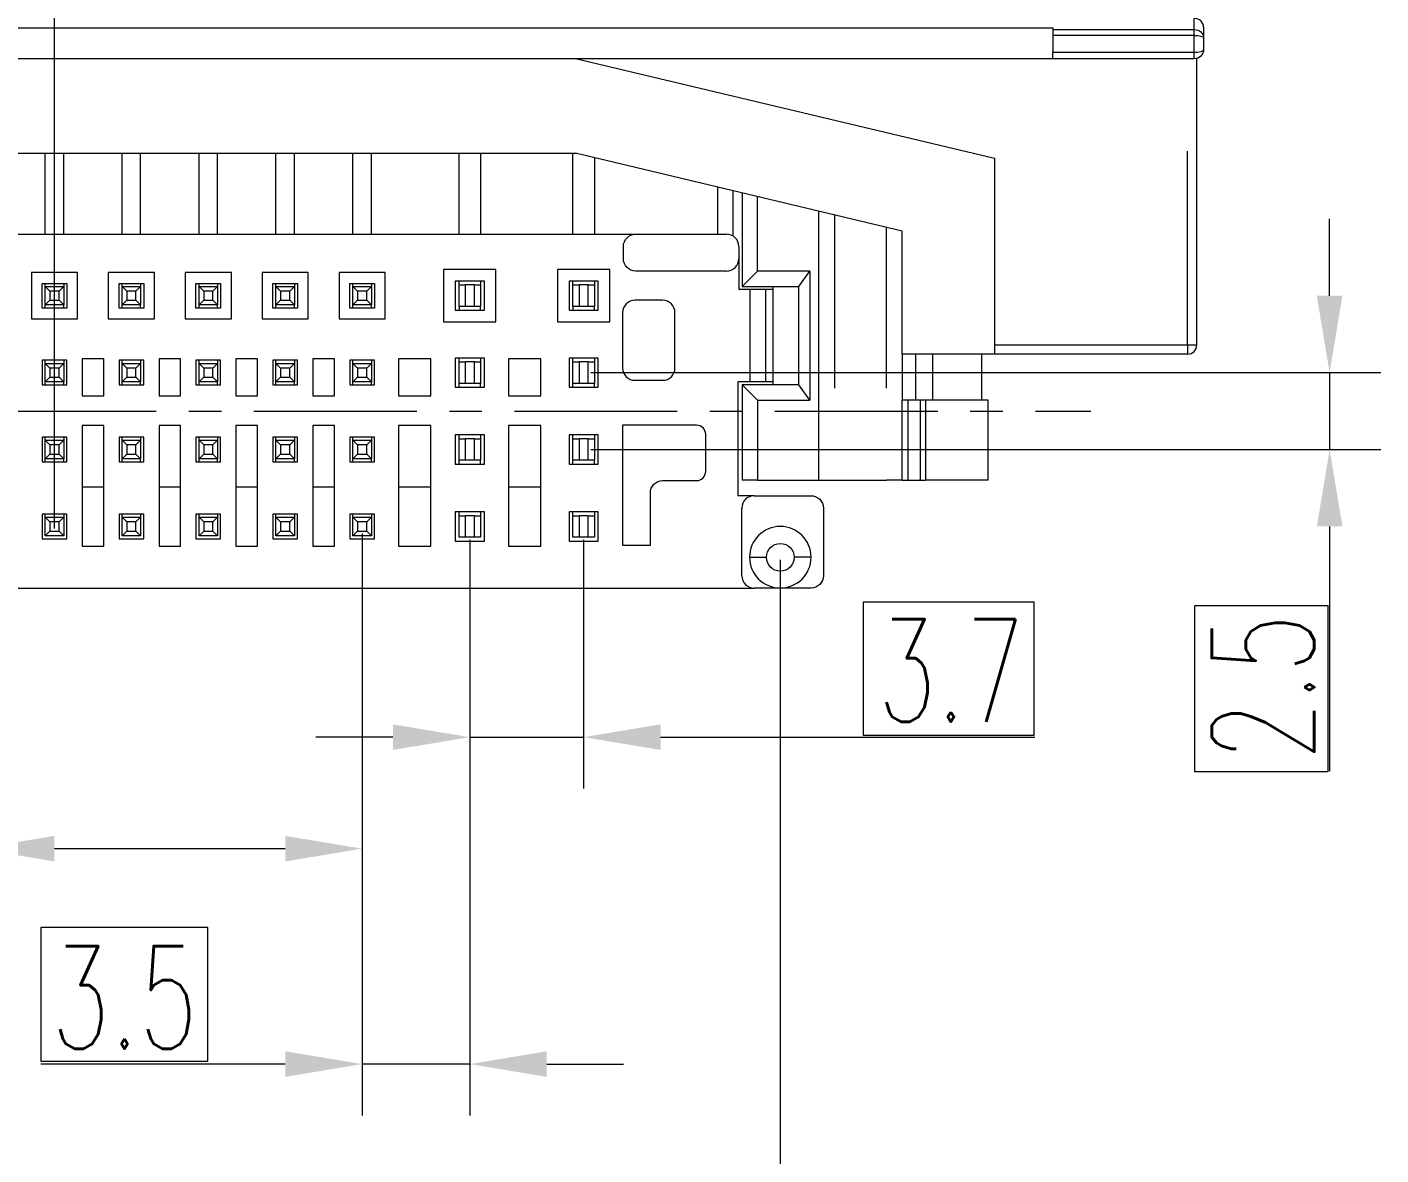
# Model space of a CAD drawing. Header units: millimetres. Extents: x 973 to 1237, y 285 to 472.
# Drawn here: x 1055.86 to 1082.26, y 313.16 to 335.15 of the extents above; entities that cross this region are included whole.
import ezdxf

# ---------------------------------------------------------------- set-up
doc = ezdxf.new("R2010")
doc.units = ezdxf.units.MM
doc.linetypes.add('CENTER', pattern=[50.8, 31.75, -6.35, 6.35, -6.35])
for name, color, linetype, true_color in [('3', 7, 'Continuous', 0xffffff), ('6', 7, 'Continuous', 0xffffff), ('7', 7, 'Continuous', 0xffffff)]:
    doc.layers.add(name, color=color, linetype=linetype, true_color=true_color)
doc.layers.add('尺寸线层', color=3, linetype='Continuous')
doc.styles.get("Standard").update_dxf_attribs({"font": 'txt', "bigfont": 'gbcbig.shx'})
doc.styles.add('标准', font='txt.shx', dxfattribs={"width": 0.667})
doc.dimstyles.new('小粟', dxfattribs={"dimtxt": 2, "dimasz": 1.5, "dimexe": 1, "dimexo": 0.05, "dimgap": 0.3, "dimtad": 1, "dimdsep": 46, "dimtxsty": 'Standard', "dimcen": 2.5, "dimadec": 0, "dimazin": 0, "dimtfac": 1, "dimtmove": 0, "dimatfit": 3, "dimfxl": 1, "dimlwd": 13, "dimlwe": 13, "dimarcsym": 0})

# ---------------------------------------------------------------- blocks, each defined once
blk = doc.blocks.new('*D562')
at = {"layer": 'DEFPOINTS', "color": 0}
for p in [(1056.391, 341.025), (1054.891, 325.324), (1056.391, 325.324)]:
    blk.add_point(p, dxfattribs=at)
at = {"layer": '尺寸线层', "color": 0, "lineweight": 13}
for p, q in [((1054.891, 325.374), (1054.891, 342.025)), ((1056.391, 325.374), (1056.391, 342.025)), ((1053.391, 341.025), (1051.891, 341.025)), ((1054.891, 341.025), (1056.391, 341.025)), ((1057.891, 341.025), (1062.659, 341.025))]:
    blk.add_line(p, q, dxfattribs=at)
at = {"layer": '尺寸线层', "color": 0}
for points in [[(1053.391, 341.275), (1053.391, 340.775), (1054.891, 341.025)], [(1057.891, 341.275), (1057.891, 340.775), (1056.391, 341.025)]]:
    blk.add_solid(points, dxfattribs=at)
at = {"layer": '尺寸线层', "color": 0, "insert": (1061.025, 342.325), "char_height": 2, "attachment_point": 5, "style": '标准'}
blk.add_mtext('2.5', dxfattribs=at)
blk = doc.blocks.new('*D563')
at = {"layer": 'DEFPOINTS', "color": 0}
for p in [(1054.891, 325.324), (1062.391, 325.324), (1062.391, 319.132)]:
    blk.add_point(p, dxfattribs=at)
at = {"layer": '尺寸线层', "color": 0, "lineweight": 13}
for p, q in [((1054.891, 325.274), (1054.891, 318.132)), ((1062.391, 325.274), (1062.391, 318.132)), ((1054.891, 319.132), (1039.245, 319.132)), ((1060.891, 319.132), (1056.391, 319.132))]:
    blk.add_line(p, q, dxfattribs=at)
at = {"layer": '尺寸线层', "color": 0}
for points in [[(1056.391, 319.382), (1056.391, 318.882), (1054.891, 319.132)], [(1060.891, 319.382), (1060.891, 318.882), (1062.391, 319.132)]]:
    blk.add_solid(points, dxfattribs=at)
at = {"layer": '尺寸线层', "color": 0, "insert": (1044.881, 320.432), "char_height": 2, "attachment_point": 5, "style": '标准'}
blk.add_mtext('2.5x5=12.5', dxfattribs=at)
blk = doc.blocks.new('*D564')
at = {"layer": 'DEFPOINTS', "color": 0}
for p in [(1064.491, 325.204), (1066.711, 325.204), (1066.711, 321.306)]:
    blk.add_point(p, dxfattribs=at)
at = {"layer": '尺寸线层', "color": 0, "lineweight": 13}
for p, q in [((1064.491, 325.154), (1064.491, 320.306)), ((1066.711, 325.154), (1066.711, 320.306)), ((1062.991, 321.306), (1061.491, 321.306)), ((1064.491, 321.306), (1066.711, 321.306)), ((1068.211, 321.306), (1075.508, 321.306))]:
    blk.add_line(p, q, dxfattribs=at)
at = {"layer": '尺寸线层', "color": 0}
for points in [[(1062.991, 321.556), (1062.991, 321.056), (1064.491, 321.306)], [(1068.211, 321.556), (1068.211, 321.056), (1066.711, 321.306)]]:
    blk.add_solid(points, dxfattribs=at)
at = {"layer": '尺寸线层', "color": 0, "insert": (1073.874, 322.606), "char_height": 2, "attachment_point": 5, "style": '标准'}
blk.add_mtext('3.7', dxfattribs=at)
blk = doc.blocks.new('*D565')
at = {"layer": 'DEFPOINTS', "color": 0}
for p in [(1062.391, 325.324), (1064.491, 325.204), (1064.491, 314.932)]:
    blk.add_point(p, dxfattribs=at)
at = {"layer": '尺寸线层', "color": 0, "lineweight": 13}
for p, q in [((1062.391, 325.274), (1062.391, 313.932)), ((1064.491, 325.154), (1064.491, 313.932)), ((1060.891, 314.932), (1056.123, 314.932)), ((1064.491, 314.932), (1062.391, 314.932)), ((1065.991, 314.932), (1067.491, 314.932))]:
    blk.add_line(p, q, dxfattribs=at)
at = {"layer": '尺寸线层', "color": 0}
for points in [[(1060.891, 315.182), (1060.891, 314.682), (1062.391, 314.932)], [(1065.991, 315.182), (1065.991, 314.682), (1064.491, 314.932)]]:
    blk.add_solid(points, dxfattribs=at)
at = {"layer": '尺寸线层', "color": 0, "insert": (1057.757, 316.232), "char_height": 2, "attachment_point": 5, "style": '标准'}
blk.add_mtext('3.5', dxfattribs=at)
blk = doc.blocks.new('*D566')
at = {"layer": 'DEFPOINTS', "color": 0}
for p in [(1066.801, 328.414), (1066.801, 326.914), (1081.26, 326.914)]:
    blk.add_point(p, dxfattribs=at)
at = {"layer": '尺寸线层', "color": 0, "lineweight": 13}
for p, q in [((1081.26, 329.914), (1081.26, 331.414)), ((1066.851, 328.414), (1082.26, 328.414)), ((1081.26, 328.414), (1081.26, 326.914)), ((1066.851, 326.914), (1082.26, 326.914)), ((1081.26, 325.414), (1081.26, 320.646))]:
    blk.add_line(p, q, dxfattribs=at)
at = {"layer": '尺寸线层', "color": 0}
for points in [[(1081.01, 329.914), (1081.51, 329.914), (1081.26, 328.414)], [(1081.01, 325.414), (1081.51, 325.414), (1081.26, 326.914)]]:
    blk.add_solid(points, dxfattribs=at)
at = {"layer": '尺寸线层', "color": 0, "insert": (1079.96, 322.28), "char_height": 2, "attachment_point": 5, "rotation": 90, "style": '标准'}
blk.add_mtext('2.5', dxfattribs=at)
blk = doc.blocks.new('*D567')
at = {"layer": 'DEFPOINTS', "color": 0}
for p in [(1051.047, 324.814), (1070.547, 324.814), (1070.547, 310.482)]:
    blk.add_point(p, dxfattribs=at)
at = {"layer": '尺寸线层', "color": 0, "lineweight": 13}
for p, q in [((1051.047, 324.764), (1051.047, 309.482)), ((1070.547, 324.764), (1070.547, 309.482)), ((1052.547, 310.482), (1069.047, 310.482))]:
    blk.add_line(p, q, dxfattribs=at)
at = {"layer": '尺寸线层', "color": 0}
for points in [[(1052.547, 310.732), (1052.547, 310.232), (1051.047, 310.482)], [(1069.047, 310.732), (1069.047, 310.232), (1070.547, 310.482)]]:
    blk.add_solid(points, dxfattribs=at)
at = {"layer": '尺寸线层', "color": 0, "insert": (1060.797, 311.782), "char_height": 2, "attachment_point": 5, "style": '标准'}
blk.add_mtext('32.5', dxfattribs=at)

msp = doc.modelspace()

# ---------------------------------------------------------------- linework, layer by layer
at = {"color": 2, "lineweight": 13}
for points in [[(1072.165, 321.345), (1075.495, 321.345), (1075.495, 323.938), (1072.165, 323.938)], [(1081.226, 320.631), (1078.631, 320.631), (1078.631, 323.873), (1081.226, 323.873)], [(1056.123, 314.987), (1059.382, 314.987), (1059.382, 317.592), (1056.123, 317.592)]]:
    msp.add_lwpolyline(points, close=True, dxfattribs=at)
at = {"layer": '3', "color": 7, "linetype": 'Continuous', "lineweight": 18}
for p, q in [((1045.741, 335.138), (1075.861, 335.138)), ((1075.861, 335.138), (1075.861, 335.103)), ((1075.861, 335.103), (1075.861, 334.989)), ((1078.801, 335.151), (1078.801, 334.947)), ((1075.861, 334.989), (1075.861, 334.654)), ((1078.801, 334.947), (1078.801, 334.714)), ((1075.861, 334.534), (1045.741, 334.534)), ((1066.58, 334.534), (1074.721, 332.596)), ((1075.861, 334.534), (1075.861, 334.654)), ((1078.621, 334.534), (1075.861, 334.534)), ((1078.669, 328.954), (1078.669, 334.541)), ((1066.58, 332.684), (1055.021, 332.684)), ((1072.921, 331.174), (1066.58, 332.684)), ((1074.721, 332.596), (1074.721, 328.774)), ((1069.621, 331.96), (1069.621, 331.08)), ((1069.801, 331.917), (1069.801, 330.094)), ((1070.101, 330.394), (1070.101, 331.846)), ((1071.301, 326.314), (1071.301, 331.56)), ((1072.921, 328.774), (1072.921, 331.174)), ((1069.801, 330.094), (1070.101, 330.394)), ((1071.121, 330.394), (1070.101, 330.394)), ((1070.911, 330.094), (1071.121, 330.394)), ((1071.121, 330.394), (1071.121, 327.874)), ((1069.801, 330.094), (1070.911, 330.094)), ((1070.401, 330.094), (1070.401, 328.174)), ((1070.911, 328.174), (1070.911, 330.094)), ((1072.921, 328.774), (1072.921, 327.874)), ((1074.721, 328.774), (1072.921, 328.774)), ((1073.191, 327.874), (1073.191, 328.774)), ((1073.521, 327.874), (1073.521, 328.774)), ((1074.468, 328.774), (1074.468, 327.874)), ((1078.489, 328.774), (1074.721, 328.774)), ((1069.801, 328.174), (1069.801, 326.314)), ((1070.101, 327.874), (1069.801, 328.174)), ((1070.911, 328.174), (1069.801, 328.174)), ((1071.121, 327.874), (1070.911, 328.174)), ((1070.101, 327.874), (1070.101, 326.314)), ((1070.101, 327.874), (1071.121, 327.874)), ((1073.041, 327.874), (1072.921, 327.874)), ((1072.921, 326.314), (1072.921, 327.874)), ((1073.277, 327.874), (1073.041, 327.874)), ((1073.376, 327.874), (1073.277, 327.874)), ((1074.601, 327.874), (1073.376, 327.874)), ((1074.601, 326.314), (1074.601, 327.874)), ((1070.101, 326.314), (1069.801, 326.314)), ((1070.101, 326.314), (1071.301, 326.314)), ((1071.301, 326.314), (1071.601, 326.314)), ((1071.601, 326.314), (1072.621, 326.314)), ((1072.921, 326.314), (1072.621, 326.314)), ((1072.921, 326.314), (1073.041, 326.314)), ((1073.041, 326.314), (1073.277, 326.314)), ((1073.277, 326.314), (1073.376, 326.314)), ((1074.601, 326.314), (1073.376, 326.314))]:
    msp.add_line(p, q, dxfattribs=at)
at = {"layer": '3', "color": 155, "linetype": 'Continuous', "lineweight": 13}
for p, q in [((1075.861, 335.103), (1078.621, 335.103)), ((1078.621, 335.103), (1078.621, 335.321)), ((1078.621, 334.989), (1078.621, 335.103)), ((1078.621, 334.989), (1075.861, 334.989)), ((1078.621, 334.654), (1078.621, 334.989)), ((1078.621, 334.654), (1075.861, 334.654)), ((1078.621, 334.534), (1078.621, 334.654)), ((1078.489, 328.954), (1078.489, 332.734)), ((1069.321, 332.032), (1069.321, 331.114)), ((1071.601, 331.489), (1071.601, 328.114)), ((1072.621, 328.114), (1072.621, 331.246)), ((1074.721, 328.954), (1078.489, 328.954)), ((1078.489, 328.954), (1078.669, 328.954)), ((1078.489, 328.954), (1078.489, 328.774)), ((1073.041, 326.314), (1073.041, 327.874)), ((1073.277, 327.874), (1073.277, 326.314)), ((1073.376, 327.874), (1073.376, 326.314))]:
    msp.add_line(p, q, dxfattribs=at)
at = {"layer": '3', "color": 7, "linetype": 'Continuous', "lineweight": 18, "extrusion": (0, 0, -1)}
msp.add_arc((-1078.621, 334.714), 0.18, 180, 270, dxfattribs=at)
at = {"layer": '3', "color": 7, "linetype": 'Continuous', "lineweight": 18}
msp.add_arc((1078.489, 328.954), 0.18, 270, 0, dxfattribs=at)
at = {"layer": '3', "color": 155, "linetype": 'Continuous', "lineweight": 13}
msp.add_ellipse((1078.621, 335.151), major_axis=(-0.18, 0), ratio=0.94299, start_param=3.141593, end_param=4.712389, dxfattribs=at)
at = {"layer": '3', "color": 7, "linetype": 'Continuous', "lineweight": 18, "extrusion": (0, 0, -1)}
msp.add_ellipse((1078.621, 334.947), major_axis=(0.18, 0), ratio=0.864499, start_param=4.712389, end_param=6.283185, dxfattribs=at)
at = {"layer": '3', "color": 155, "linetype": 'Continuous', "lineweight": 13, "extrusion": (0, 0, -1)}
for centre, ratio, start_param, end_param in [((1078.621, 334.947), 0.235838, 4.712389, 6.283185), ((1078.621, 334.714), 0.333333, 0, 1.570796)]:
    msp.add_ellipse(centre, major_axis=(0.18, 0), ratio=ratio, start_param=start_param, end_param=end_param, dxfattribs=at)
at = {"layer": '6', "color": 7, "linetype": 'Continuous', "lineweight": 18}
for p, q in [((1053.867, 331.114), (1067.727, 331.114)), ((1067.727, 331.114), (1069.497, 331.114)), ((1067.487, 330.634), (1067.487, 330.874)), ((1069.737, 330.874), (1069.737, 330.634)), ((1069.737, 330.634), (1069.737, 330.034)), ((1056.841, 330.364), (1055.941, 330.364)), ((1055.941, 330.364), (1055.941, 329.464)), ((1056.841, 329.464), (1056.841, 330.364)), ((1057.441, 330.364), (1057.441, 329.464)), ((1058.341, 330.364), (1057.441, 330.364)), ((1058.341, 329.464), (1058.341, 330.364)), ((1058.941, 330.364), (1058.941, 329.464)), ((1059.841, 330.364), (1058.941, 330.364)), ((1059.841, 329.464), (1059.841, 330.364)), ((1060.441, 330.364), (1060.441, 329.464)), ((1061.341, 330.364), (1060.441, 330.364)), ((1061.341, 329.464), (1061.341, 330.364)), ((1062.841, 330.364), (1061.941, 330.364)), ((1061.941, 330.364), (1061.941, 329.464)), ((1062.841, 329.464), (1062.841, 330.364)), ((1063.981, 330.424), (1063.981, 329.404)), ((1065.001, 330.424), (1063.981, 330.424)), ((1065.001, 329.404), (1065.001, 330.424)), ((1066.201, 330.424), (1066.201, 329.404)), ((1067.221, 330.424), (1066.201, 330.424)), ((1067.221, 329.404), (1067.221, 330.424)), ((1069.497, 330.394), (1067.727, 330.394)), ((1056.151, 330.154), (1056.631, 330.154)), ((1056.151, 329.674), (1056.151, 330.154)), ((1056.631, 330.154), (1056.631, 329.674)), ((1057.651, 330.154), (1058.131, 330.154)), ((1057.651, 329.674), (1057.651, 330.154)), ((1058.131, 330.154), (1058.131, 329.674)), ((1059.151, 329.674), (1059.151, 330.154)), ((1059.151, 330.154), (1059.631, 330.154)), ((1059.631, 330.154), (1059.631, 329.674)), ((1060.651, 329.674), (1060.651, 330.154)), ((1060.651, 330.154), (1061.131, 330.154)), ((1061.131, 330.154), (1061.131, 329.674)), ((1062.151, 330.154), (1062.631, 330.154)), ((1062.151, 329.674), (1062.151, 330.154)), ((1062.631, 330.154), (1062.631, 329.674)), ((1064.776, 330.199), (1064.206, 330.199)), ((1064.206, 330.199), (1064.206, 329.629)), ((1064.776, 329.629), (1064.776, 330.199)), ((1066.996, 330.199), (1066.426, 330.199)), ((1066.426, 330.199), (1066.426, 329.629)), ((1066.996, 329.629), (1066.996, 330.199)), ((1068.252, 329.824), (1067.712, 329.824)), ((1069.962, 330.034), (1069.737, 330.034)), ((1070.262, 330.034), (1069.962, 330.034)), ((1070.262, 328.234), (1070.262, 330.034)), ((1070.401, 330.034), (1070.262, 330.034)), ((1056.631, 329.674), (1056.151, 329.674)), ((1058.131, 329.674), (1057.651, 329.674)), ((1059.631, 329.674), (1059.151, 329.674)), ((1061.131, 329.674), (1060.651, 329.674)), ((1062.631, 329.674), (1062.151, 329.674)), ((1064.206, 329.629), (1064.776, 329.629)), ((1066.426, 329.629), (1066.996, 329.629)), ((1067.472, 329.584), (1067.472, 328.504)), ((1068.492, 328.504), (1068.492, 329.584)), ((1055.941, 329.464), (1056.841, 329.464)), ((1057.441, 329.464), (1058.341, 329.464)), ((1058.941, 329.464), (1059.841, 329.464)), ((1060.441, 329.464), (1061.341, 329.464)), ((1061.941, 329.464), (1062.841, 329.464)), ((1063.981, 329.404), (1065.001, 329.404)), ((1066.201, 329.404), (1067.221, 329.404)), ((1056.631, 328.654), (1056.151, 328.654)), ((1056.151, 328.654), (1056.151, 328.174)), ((1056.631, 328.174), (1056.631, 328.654)), ((1056.931, 328.684), (1056.931, 327.964)), ((1057.351, 328.684), (1056.931, 328.684)), ((1057.351, 327.964), (1057.351, 328.684)), ((1057.651, 328.654), (1057.651, 328.174)), ((1058.131, 328.654), (1057.651, 328.654)), ((1058.131, 328.174), (1058.131, 328.654)), ((1058.851, 328.684), (1058.431, 328.684)), ((1058.431, 328.684), (1058.431, 327.964)), ((1058.851, 327.964), (1058.851, 328.684)), ((1059.151, 328.654), (1059.151, 328.174)), ((1059.631, 328.654), (1059.151, 328.654)), ((1059.631, 328.174), (1059.631, 328.654)), ((1060.351, 328.684), (1059.931, 328.684)), ((1059.931, 328.684), (1059.931, 327.964)), ((1060.351, 327.964), (1060.351, 328.684)), ((1060.651, 328.654), (1060.651, 328.174)), ((1061.131, 328.654), (1060.651, 328.654)), ((1061.131, 328.174), (1061.131, 328.654)), ((1061.851, 328.684), (1061.431, 328.684)), ((1061.431, 328.684), (1061.431, 327.964)), ((1061.851, 327.964), (1061.851, 328.684)), ((1062.151, 328.654), (1062.151, 328.174)), ((1062.631, 328.654), (1062.151, 328.654)), ((1062.631, 328.174), (1062.631, 328.654)), ((1063.103, 328.684), (1063.103, 327.964)), ((1063.733, 328.684), (1063.103, 328.684)), ((1063.733, 327.964), (1063.733, 328.684)), ((1064.206, 328.699), (1064.206, 328.129)), ((1064.776, 328.699), (1064.206, 328.699)), ((1064.776, 328.129), (1064.776, 328.699)), ((1065.878, 328.684), (1065.248, 328.684)), ((1065.248, 328.684), (1065.248, 327.964)), ((1065.878, 327.964), (1065.878, 328.684)), ((1066.426, 328.699), (1066.426, 328.129)), ((1066.996, 328.699), (1066.426, 328.699)), ((1066.996, 328.129), (1066.996, 328.699)), ((1067.712, 328.264), (1068.252, 328.264)), ((1069.962, 328.234), (1069.719, 328.234)), ((1069.719, 328.234), (1069.719, 326.014)), ((1070.262, 328.234), (1069.962, 328.234)), ((1070.401, 328.234), (1070.262, 328.234)), ((1056.151, 328.174), (1056.631, 328.174)), ((1056.931, 327.964), (1057.351, 327.964)), ((1057.651, 328.174), (1058.131, 328.174)), ((1058.431, 327.964), (1058.851, 327.964)), ((1059.151, 328.174), (1059.631, 328.174)), ((1059.931, 327.964), (1060.351, 327.964)), ((1060.651, 328.174), (1061.131, 328.174)), ((1061.431, 327.964), (1061.851, 327.964)), ((1062.151, 328.174), (1062.631, 328.174)), ((1063.103, 327.964), (1063.733, 327.964)), ((1064.206, 328.129), (1064.776, 328.129)), ((1065.248, 327.964), (1065.878, 327.964)), ((1066.426, 328.129), (1066.996, 328.129)), ((1056.151, 327.154), (1056.151, 326.674)), ((1056.631, 327.154), (1056.151, 327.154)), ((1056.631, 326.674), (1056.631, 327.154)), ((1057.351, 327.382), (1056.931, 327.382)), ((1056.931, 327.382), (1056.931, 325.03)), ((1057.351, 325.03), (1057.351, 327.382)), ((1057.651, 327.154), (1057.651, 326.674)), ((1058.131, 327.154), (1057.651, 327.154)), ((1058.131, 326.674), (1058.131, 327.154)), ((1058.431, 327.382), (1058.431, 325.03)), ((1058.851, 327.382), (1058.431, 327.382)), ((1058.851, 325.03), (1058.851, 327.382)), ((1059.631, 327.154), (1059.151, 327.154)), ((1059.151, 327.154), (1059.151, 326.674)), ((1059.631, 326.674), (1059.631, 327.154)), ((1060.351, 327.382), (1059.931, 327.382)), ((1059.931, 327.382), (1059.931, 325.03)), ((1060.351, 325.03), (1060.351, 327.382)), ((1060.651, 327.154), (1060.651, 326.674)), ((1061.131, 327.154), (1060.651, 327.154)), ((1061.131, 326.674), (1061.131, 327.154)), ((1061.851, 327.382), (1061.431, 327.382)), ((1061.431, 327.382), (1061.431, 325.03)), ((1061.851, 325.03), (1061.851, 327.382)), ((1062.631, 327.154), (1062.151, 327.154)), ((1062.151, 327.154), (1062.151, 326.674)), ((1062.631, 326.674), (1062.631, 327.154)), ((1063.103, 327.382), (1063.103, 325.03)), ((1063.733, 327.382), (1063.103, 327.382)), ((1063.733, 325.03), (1063.733, 327.382)), ((1064.776, 327.199), (1064.206, 327.199)), ((1064.206, 327.199), (1064.206, 326.629)), ((1064.776, 326.629), (1064.776, 327.199)), ((1065.248, 327.382), (1065.248, 325.03)), ((1065.878, 327.382), (1065.248, 327.382)), ((1065.878, 325.03), (1065.878, 327.382)), ((1066.996, 327.199), (1066.426, 327.199)), ((1066.426, 327.199), (1066.426, 326.629)), ((1066.996, 326.629), (1066.996, 327.199)), ((1068.912, 327.388), (1067.472, 327.388)), ((1067.472, 327.388), (1067.472, 325.048)), ((1069.092, 326.488), (1069.092, 327.208)), ((1056.151, 326.674), (1056.631, 326.674)), ((1057.651, 326.674), (1058.131, 326.674)), ((1059.151, 326.674), (1059.631, 326.674)), ((1060.651, 326.674), (1061.131, 326.674)), ((1062.151, 326.674), (1062.631, 326.674)), ((1064.206, 326.629), (1064.776, 326.629)), ((1066.426, 326.629), (1066.996, 326.629)), ((1056.931, 326.188), (1057.351, 326.188)), ((1058.431, 326.188), (1058.851, 326.188)), ((1059.931, 326.188), (1060.351, 326.188)), ((1061.431, 326.188), (1061.851, 326.188)), ((1063.103, 326.188), (1063.733, 326.188)), ((1065.248, 326.188), (1065.878, 326.188)), ((1068.252, 326.308), (1068.912, 326.308)), ((1068.012, 325.048), (1068.012, 326.068)), ((1070.037, 326.014), (1069.719, 326.014)), ((1070.037, 326.014), (1071.147, 326.014)), ((1056.151, 325.654), (1056.151, 325.174)), ((1056.631, 325.654), (1056.151, 325.654)), ((1056.631, 325.174), (1056.631, 325.654)), ((1057.651, 325.654), (1057.651, 325.174)), ((1058.131, 325.654), (1057.651, 325.654)), ((1058.131, 325.174), (1058.131, 325.654)), ((1059.631, 325.654), (1059.151, 325.654)), ((1059.151, 325.654), (1059.151, 325.174)), ((1059.631, 325.174), (1059.631, 325.654)), ((1060.651, 325.654), (1060.651, 325.174)), ((1061.131, 325.654), (1060.651, 325.654)), ((1061.131, 325.174), (1061.131, 325.654)), ((1062.151, 325.654), (1062.151, 325.174)), ((1062.631, 325.654), (1062.151, 325.654)), ((1062.631, 325.174), (1062.631, 325.654)), ((1064.776, 325.699), (1064.206, 325.699)), ((1064.206, 325.699), (1064.206, 325.129)), ((1064.776, 325.129), (1064.776, 325.699)), ((1066.996, 325.699), (1066.426, 325.699)), ((1066.426, 325.699), (1066.426, 325.129)), ((1066.996, 325.129), (1066.996, 325.699)), ((1069.797, 324.454), (1069.797, 325.774)), ((1071.387, 325.774), (1071.387, 324.454)), ((1056.151, 325.174), (1056.631, 325.174)), ((1056.931, 325.03), (1057.351, 325.03)), ((1057.651, 325.174), (1058.131, 325.174)), ((1058.431, 325.03), (1058.851, 325.03)), ((1059.151, 325.174), (1059.631, 325.174)), ((1059.931, 325.03), (1060.351, 325.03)), ((1060.651, 325.174), (1061.131, 325.174)), ((1061.431, 325.03), (1061.851, 325.03)), ((1062.151, 325.174), (1062.631, 325.174)), ((1063.103, 325.03), (1063.733, 325.03)), ((1064.206, 325.129), (1064.776, 325.129)), ((1065.248, 325.03), (1065.878, 325.03)), ((1066.426, 325.129), (1066.996, 325.129)), ((1067.472, 325.048), (1068.012, 325.048)), ((1051.557, 324.214), (1070.037, 324.214)), ((1070.547, 324.214), (1070.037, 324.214)), ((1071.147, 324.214), (1070.547, 324.214))]:
    msp.add_line(p, q, dxfattribs=at)
at = {"layer": '6', "color": 155, "linetype": 'Continuous', "lineweight": 13}
for p, q in [((1069.962, 328.234), (1069.962, 330.034)), ((1069.947, 324.814), (1070.277, 324.814)), ((1071.147, 324.814), (1070.817, 324.814))]:
    msp.add_line(p, q, dxfattribs=at)
at = {"layer": '6', "color": 1, "linetype": 'CENTER', "lineweight": 13, "ltscale": 0.1}
msp.add_line((1045.042, 327.664), (1076.605, 327.664), dxfattribs=at)
at = {"layer": '6', "color": 7, "linetype": 'Continuous', "lineweight": 18, "extrusion": (0, 0, -1)}
for centre, radius, start, end in [((-1067.727, 330.874), 0.24, 0, 90), ((-1067.727, 330.634), 0.24, 270, 0), ((-1068.252, 326.068), 0.24, 0, 90), ((-1071.147, 325.774), 0.24, 90, 180), ((-1070.547, 324.814), 0.27, 0, 180), ((-1070.547, 324.814), 0.27, 180, 0), ((-1071.147, 324.454), 0.24, 180, 270)]:
    msp.add_arc(centre, radius, start, end, dxfattribs=at)
at = {"layer": '6', "color": 7, "linetype": 'Continuous', "lineweight": 18}
for centre, radius, start, end in [((1069.497, 330.874), 0.24, 0, 90), ((1069.497, 330.634), 0.24, 270, 0), ((1067.712, 329.584), 0.24, 90, 180), ((1068.252, 329.584), 0.24, 0, 90), ((1067.712, 328.504), 0.24, 180, 270), ((1068.252, 328.504), 0.24, 270, 0), ((1068.912, 327.208), 0.18, 0, 90), ((1068.912, 326.488), 0.18, 270, 0), ((1070.037, 325.774), 0.24, 90, 180), ((1070.547, 324.814), 0.6, 0, 180), ((1070.547, 324.814), 0.6, 180, 0), ((1070.037, 324.454), 0.24, 180, 270)]:
    msp.add_arc(centre, radius, start, end, dxfattribs=at)
at = {"layer": '7', "color": 7, "linetype": 'Continuous', "lineweight": 18}
for p, q in [((1056.211, 331.114), (1056.211, 332.684)), ((1056.571, 331.114), (1056.571, 332.684)), ((1057.711, 331.114), (1057.711, 332.684)), ((1058.071, 331.114), (1058.071, 332.684)), ((1059.211, 331.114), (1059.211, 332.684)), ((1059.571, 331.114), (1059.571, 332.684)), ((1060.711, 331.114), (1060.711, 332.684)), ((1061.071, 331.114), (1061.071, 332.684)), ((1062.211, 331.114), (1062.211, 332.684)), ((1062.571, 331.114), (1062.571, 332.684)), ((1064.281, 331.114), (1064.281, 332.684)), ((1064.701, 332.684), (1064.701, 331.114)), ((1066.501, 331.114), (1066.501, 332.684)), ((1066.921, 332.603), (1066.921, 331.114)), ((1056.211, 330.094), (1056.211, 330.154)), ((1056.211, 329.734), (1056.211, 330.094)), ((1056.211, 330.094), (1056.301, 330.004)), ((1056.211, 330.094), (1056.571, 330.094)), ((1056.481, 330.004), (1056.571, 330.094)), ((1056.571, 330.154), (1056.571, 330.094)), ((1056.571, 330.094), (1056.571, 329.734)), ((1057.711, 330.094), (1057.711, 330.154)), ((1057.711, 330.094), (1057.801, 330.004)), ((1057.711, 329.734), (1057.711, 330.094)), ((1057.711, 330.094), (1058.071, 330.094)), ((1057.981, 330.004), (1058.071, 330.094)), ((1058.071, 330.154), (1058.071, 330.094)), ((1058.071, 330.094), (1058.071, 329.734)), ((1059.211, 330.094), (1059.211, 330.154)), ((1059.211, 329.734), (1059.211, 330.094)), ((1059.211, 330.094), (1059.571, 330.094)), ((1059.211, 330.094), (1059.301, 330.004)), ((1059.481, 330.004), (1059.571, 330.094)), ((1059.571, 330.154), (1059.571, 330.094)), ((1059.571, 330.094), (1059.571, 329.734)), ((1060.711, 330.094), (1060.711, 330.154)), ((1060.711, 330.094), (1061.071, 330.094)), ((1060.711, 329.734), (1060.711, 330.094)), ((1060.711, 330.094), (1060.801, 330.004)), ((1060.981, 330.004), (1061.071, 330.094)), ((1061.071, 330.154), (1061.071, 330.094)), ((1061.071, 330.094), (1061.071, 329.734)), ((1062.211, 330.094), (1062.211, 330.154)), ((1062.211, 330.094), (1062.571, 330.094)), ((1062.211, 329.734), (1062.211, 330.094)), ((1062.211, 330.094), (1062.301, 330.004)), ((1062.481, 330.004), (1062.571, 330.094)), ((1062.571, 330.154), (1062.571, 330.094)), ((1062.571, 330.094), (1062.571, 329.734)), ((1064.281, 330.124), (1064.281, 330.199)), ((1064.281, 329.704), (1064.281, 330.124)), ((1064.281, 330.124), (1064.401, 330.124)), ((1064.401, 330.124), (1064.401, 329.704)), ((1064.581, 330.124), (1064.401, 330.124)), ((1064.581, 329.704), (1064.581, 330.124)), ((1064.581, 330.124), (1064.701, 330.124)), ((1064.701, 330.199), (1064.701, 330.124)), ((1064.701, 330.124), (1064.701, 329.704)), ((1066.501, 330.124), (1066.501, 330.199)), ((1066.501, 330.124), (1066.621, 330.124)), ((1066.501, 329.704), (1066.501, 330.124)), ((1066.801, 330.124), (1066.621, 330.124)), ((1066.621, 330.124), (1066.621, 329.704)), ((1066.801, 329.704), (1066.801, 330.124)), ((1066.801, 330.124), (1066.921, 330.124)), ((1066.921, 330.199), (1066.921, 330.124)), ((1066.921, 330.124), (1066.921, 329.704)), ((1056.301, 329.824), (1056.211, 329.734)), ((1056.481, 330.004), (1056.301, 330.004)), ((1056.301, 330.004), (1056.301, 329.824)), ((1056.301, 329.824), (1056.481, 329.824)), ((1056.481, 329.824), (1056.481, 330.004)), ((1056.571, 329.734), (1056.481, 329.824)), ((1057.801, 329.824), (1057.711, 329.734)), ((1057.981, 330.004), (1057.801, 330.004)), ((1057.801, 330.004), (1057.801, 329.824)), ((1057.801, 329.824), (1057.981, 329.824)), ((1057.981, 329.824), (1057.981, 330.004)), ((1058.071, 329.734), (1057.981, 329.824)), ((1059.301, 329.824), (1059.211, 329.734)), ((1059.301, 330.004), (1059.301, 329.824)), ((1059.481, 330.004), (1059.301, 330.004)), ((1059.301, 329.824), (1059.481, 329.824)), ((1059.481, 329.824), (1059.481, 330.004)), ((1059.571, 329.734), (1059.481, 329.824)), ((1060.801, 329.824), (1060.711, 329.734)), ((1060.801, 330.004), (1060.801, 329.824)), ((1060.981, 330.004), (1060.801, 330.004)), ((1060.801, 329.824), (1060.981, 329.824)), ((1060.981, 329.824), (1060.981, 330.004)), ((1061.071, 329.734), (1060.981, 329.824)), ((1062.301, 329.824), (1062.211, 329.734)), ((1062.301, 330.004), (1062.301, 329.824)), ((1062.481, 330.004), (1062.301, 330.004)), ((1062.301, 329.824), (1062.481, 329.824)), ((1062.481, 329.824), (1062.481, 330.004)), ((1062.571, 329.734), (1062.481, 329.824)), ((1056.211, 329.674), (1056.211, 329.734)), ((1056.571, 329.734), (1056.211, 329.734)), ((1056.571, 329.674), (1056.571, 329.734)), ((1057.711, 329.674), (1057.711, 329.734)), ((1058.071, 329.734), (1057.711, 329.734)), ((1058.071, 329.674), (1058.071, 329.734)), ((1059.211, 329.674), (1059.211, 329.734)), ((1059.571, 329.734), (1059.211, 329.734)), ((1059.571, 329.674), (1059.571, 329.734)), ((1060.711, 329.674), (1060.711, 329.734)), ((1061.071, 329.734), (1060.711, 329.734)), ((1061.071, 329.674), (1061.071, 329.734)), ((1062.211, 329.674), (1062.211, 329.734)), ((1062.571, 329.734), (1062.211, 329.734)), ((1062.571, 329.674), (1062.571, 329.734)), ((1064.281, 329.704), (1064.281, 329.629)), ((1064.401, 329.704), (1064.281, 329.704)), ((1064.581, 329.704), (1064.401, 329.704)), ((1064.701, 329.704), (1064.581, 329.704)), ((1064.701, 329.629), (1064.701, 329.704)), ((1066.621, 329.704), (1066.501, 329.704)), ((1066.501, 329.704), (1066.501, 329.629)), ((1066.801, 329.704), (1066.621, 329.704)), ((1066.921, 329.704), (1066.801, 329.704)), ((1066.921, 329.629), (1066.921, 329.704)), ((1056.211, 328.594), (1056.211, 328.654)), ((1056.211, 328.234), (1056.211, 328.594)), ((1056.211, 328.594), (1056.571, 328.594)), ((1056.301, 328.504), (1056.211, 328.594)), ((1056.481, 328.504), (1056.301, 328.504)), ((1056.301, 328.504), (1056.301, 328.324)), ((1056.571, 328.594), (1056.481, 328.504)), ((1056.481, 328.324), (1056.481, 328.504)), ((1056.571, 328.654), (1056.571, 328.594)), ((1056.571, 328.594), (1056.571, 328.234)), ((1057.711, 328.594), (1057.711, 328.654)), ((1057.801, 328.504), (1057.711, 328.594)), ((1057.711, 328.594), (1058.071, 328.594)), ((1057.711, 328.234), (1057.711, 328.594)), ((1057.801, 328.504), (1057.801, 328.324)), ((1057.981, 328.504), (1057.801, 328.504)), ((1058.071, 328.594), (1057.981, 328.504)), ((1057.981, 328.324), (1057.981, 328.504)), ((1058.071, 328.654), (1058.071, 328.594)), ((1058.071, 328.594), (1058.071, 328.234)), ((1059.211, 328.594), (1059.211, 328.654)), ((1059.211, 328.594), (1059.571, 328.594)), ((1059.301, 328.504), (1059.211, 328.594)), ((1059.211, 328.234), (1059.211, 328.594)), ((1059.481, 328.504), (1059.301, 328.504)), ((1059.301, 328.504), (1059.301, 328.324)), ((1059.571, 328.594), (1059.481, 328.504)), ((1059.481, 328.324), (1059.481, 328.504)), ((1059.571, 328.654), (1059.571, 328.594)), ((1059.571, 328.594), (1059.571, 328.234)), ((1060.711, 328.594), (1060.711, 328.654)), ((1060.801, 328.504), (1060.711, 328.594)), ((1060.711, 328.234), (1060.711, 328.594)), ((1060.711, 328.594), (1061.071, 328.594)), ((1060.801, 328.504), (1060.801, 328.324)), ((1060.981, 328.504), (1060.801, 328.504)), ((1061.071, 328.594), (1060.981, 328.504)), ((1060.981, 328.324), (1060.981, 328.504)), ((1061.071, 328.654), (1061.071, 328.594)), ((1061.071, 328.594), (1061.071, 328.234)), ((1062.211, 328.594), (1062.211, 328.654)), ((1062.211, 328.594), (1062.571, 328.594)), ((1062.301, 328.504), (1062.211, 328.594)), ((1062.211, 328.234), (1062.211, 328.594)), ((1062.481, 328.504), (1062.301, 328.504)), ((1062.301, 328.504), (1062.301, 328.324)), ((1062.571, 328.594), (1062.481, 328.504)), ((1062.481, 328.324), (1062.481, 328.504)), ((1062.571, 328.654), (1062.571, 328.594)), ((1062.571, 328.594), (1062.571, 328.234)), ((1064.281, 328.624), (1064.281, 328.699)), ((1064.281, 328.204), (1064.281, 328.624)), ((1064.281, 328.624), (1064.401, 328.624)), ((1064.401, 328.624), (1064.401, 328.204)), ((1064.581, 328.624), (1064.401, 328.624)), ((1064.581, 328.204), (1064.581, 328.624)), ((1064.581, 328.624), (1064.701, 328.624)), ((1064.701, 328.699), (1064.701, 328.624)), ((1064.701, 328.624), (1064.701, 328.204)), ((1066.501, 328.624), (1066.501, 328.699)), ((1066.501, 328.204), (1066.501, 328.624)), ((1066.501, 328.624), (1066.621, 328.624)), ((1066.621, 328.624), (1066.621, 328.204)), ((1066.801, 328.624), (1066.621, 328.624)), ((1066.801, 328.624), (1066.921, 328.624)), ((1066.801, 328.204), (1066.801, 328.624)), ((1066.921, 328.699), (1066.921, 328.624)), ((1066.921, 328.624), (1066.921, 328.204)), ((1056.301, 328.324), (1056.211, 328.234)), ((1056.211, 328.174), (1056.211, 328.234)), ((1056.571, 328.234), (1056.211, 328.234)), ((1056.301, 328.324), (1056.481, 328.324)), ((1056.571, 328.234), (1056.481, 328.324)), ((1056.571, 328.174), (1056.571, 328.234)), ((1057.801, 328.324), (1057.711, 328.234)), ((1057.711, 328.174), (1057.711, 328.234)), ((1058.071, 328.234), (1057.711, 328.234)), ((1057.801, 328.324), (1057.981, 328.324)), ((1058.071, 328.234), (1057.981, 328.324)), ((1058.071, 328.174), (1058.071, 328.234)), ((1059.301, 328.324), (1059.211, 328.234)), ((1059.211, 328.174), (1059.211, 328.234)), ((1059.571, 328.234), (1059.211, 328.234)), ((1059.301, 328.324), (1059.481, 328.324)), ((1059.571, 328.234), (1059.481, 328.324)), ((1059.571, 328.174), (1059.571, 328.234)), ((1060.801, 328.324), (1060.711, 328.234)), ((1060.711, 328.174), (1060.711, 328.234)), ((1061.071, 328.234), (1060.711, 328.234)), ((1060.801, 328.324), (1060.981, 328.324)), ((1061.071, 328.234), (1060.981, 328.324)), ((1061.071, 328.174), (1061.071, 328.234)), ((1062.301, 328.324), (1062.211, 328.234)), ((1062.211, 328.174), (1062.211, 328.234)), ((1062.571, 328.234), (1062.211, 328.234)), ((1062.301, 328.324), (1062.481, 328.324)), ((1062.571, 328.234), (1062.481, 328.324)), ((1062.571, 328.174), (1062.571, 328.234)), ((1064.281, 328.129), (1064.281, 328.204)), ((1064.401, 328.204), (1064.281, 328.204)), ((1064.581, 328.204), (1064.401, 328.204)), ((1064.701, 328.204), (1064.581, 328.204)), ((1064.701, 328.129), (1064.701, 328.204)), ((1066.621, 328.204), (1066.501, 328.204)), ((1066.501, 328.129), (1066.501, 328.204)), ((1066.801, 328.204), (1066.621, 328.204)), ((1066.921, 328.204), (1066.801, 328.204)), ((1066.921, 328.129), (1066.921, 328.204)), ((1056.211, 327.094), (1056.211, 327.154)), ((1056.571, 327.154), (1056.571, 327.094)), ((1057.711, 327.094), (1057.711, 327.154)), ((1058.071, 327.154), (1058.071, 327.094)), ((1059.211, 327.094), (1059.211, 327.154)), ((1059.571, 327.154), (1059.571, 327.094)), ((1060.711, 327.094), (1060.711, 327.154)), ((1061.071, 327.154), (1061.071, 327.094)), ((1062.211, 327.094), (1062.211, 327.154)), ((1062.571, 327.154), (1062.571, 327.094)), ((1064.281, 327.124), (1064.281, 327.199)), ((1064.701, 327.199), (1064.701, 327.124)), ((1066.501, 327.124), (1066.501, 327.199)), ((1066.921, 327.199), (1066.921, 327.124)), ((1056.211, 326.734), (1056.211, 327.094)), ((1056.211, 327.094), (1056.571, 327.094)), ((1056.301, 327.004), (1056.211, 327.094)), ((1056.301, 327.004), (1056.301, 326.824)), ((1056.481, 327.004), (1056.301, 327.004)), ((1056.571, 327.094), (1056.481, 327.004)), ((1056.481, 326.824), (1056.481, 327.004)), ((1056.571, 327.094), (1056.571, 326.734)), ((1057.801, 327.004), (1057.711, 327.094)), ((1057.711, 327.094), (1058.071, 327.094)), ((1057.711, 326.734), (1057.711, 327.094)), ((1057.981, 327.004), (1057.801, 327.004)), ((1057.801, 327.004), (1057.801, 326.824)), ((1058.071, 327.094), (1057.981, 327.004)), ((1057.981, 326.824), (1057.981, 327.004)), ((1058.071, 327.094), (1058.071, 326.734)), ((1059.211, 327.094), (1059.571, 327.094)), ((1059.211, 326.734), (1059.211, 327.094)), ((1059.301, 327.004), (1059.211, 327.094)), ((1059.301, 327.004), (1059.301, 326.824)), ((1059.481, 327.004), (1059.301, 327.004)), ((1059.571, 327.094), (1059.481, 327.004)), ((1059.481, 326.824), (1059.481, 327.004)), ((1059.571, 327.094), (1059.571, 326.734)), ((1060.801, 327.004), (1060.711, 327.094)), ((1060.711, 327.094), (1061.071, 327.094)), ((1060.711, 326.734), (1060.711, 327.094)), ((1060.981, 327.004), (1060.801, 327.004)), ((1060.801, 327.004), (1060.801, 326.824)), ((1061.071, 327.094), (1060.981, 327.004)), ((1060.981, 326.824), (1060.981, 327.004)), ((1061.071, 327.094), (1061.071, 326.734)), ((1062.211, 327.094), (1062.571, 327.094)), ((1062.301, 327.004), (1062.211, 327.094)), ((1062.211, 326.734), (1062.211, 327.094)), ((1062.481, 327.004), (1062.301, 327.004)), ((1062.301, 327.004), (1062.301, 326.824)), ((1062.571, 327.094), (1062.481, 327.004)), ((1062.481, 326.824), (1062.481, 327.004)), ((1062.571, 327.094), (1062.571, 326.734)), ((1064.281, 326.704), (1064.281, 327.124)), ((1064.281, 327.124), (1064.401, 327.124)), ((1064.581, 327.124), (1064.401, 327.124)), ((1064.401, 327.124), (1064.401, 326.704)), ((1064.581, 327.124), (1064.701, 327.124)), ((1064.581, 326.704), (1064.581, 327.124)), ((1064.701, 327.124), (1064.701, 326.704)), ((1066.501, 326.704), (1066.501, 327.124)), ((1066.501, 327.124), (1066.621, 327.124)), ((1066.621, 327.124), (1066.621, 326.704)), ((1066.801, 327.124), (1066.621, 327.124)), ((1066.801, 327.124), (1066.921, 327.124)), ((1066.801, 326.704), (1066.801, 327.124)), ((1066.921, 327.124), (1066.921, 326.704)), ((1056.301, 326.824), (1056.211, 326.734)), ((1056.211, 326.674), (1056.211, 326.734)), ((1056.571, 326.734), (1056.211, 326.734)), ((1056.301, 326.824), (1056.481, 326.824)), ((1056.571, 326.734), (1056.481, 326.824)), ((1056.571, 326.674), (1056.571, 326.734)), ((1057.801, 326.824), (1057.711, 326.734)), ((1057.711, 326.674), (1057.711, 326.734)), ((1058.071, 326.734), (1057.711, 326.734)), ((1057.801, 326.824), (1057.981, 326.824)), ((1058.071, 326.734), (1057.981, 326.824)), ((1058.071, 326.674), (1058.071, 326.734)), ((1059.301, 326.824), (1059.211, 326.734)), ((1059.211, 326.674), (1059.211, 326.734)), ((1059.571, 326.734), (1059.211, 326.734)), ((1059.301, 326.824), (1059.481, 326.824)), ((1059.571, 326.734), (1059.481, 326.824)), ((1059.571, 326.674), (1059.571, 326.734)), ((1060.801, 326.824), (1060.711, 326.734)), ((1060.711, 326.674), (1060.711, 326.734)), ((1061.071, 326.734), (1060.711, 326.734)), ((1060.801, 326.824), (1060.981, 326.824)), ((1061.071, 326.734), (1060.981, 326.824)), ((1061.071, 326.674), (1061.071, 326.734)), ((1062.301, 326.824), (1062.211, 326.734)), ((1062.211, 326.674), (1062.211, 326.734)), ((1062.571, 326.734), (1062.211, 326.734)), ((1062.301, 326.824), (1062.481, 326.824)), ((1062.571, 326.734), (1062.481, 326.824)), ((1062.571, 326.674), (1062.571, 326.734)), ((1064.281, 326.629), (1064.281, 326.704)), ((1064.401, 326.704), (1064.281, 326.704)), ((1064.581, 326.704), (1064.401, 326.704)), ((1064.701, 326.704), (1064.581, 326.704)), ((1064.701, 326.629), (1064.701, 326.704)), ((1066.621, 326.704), (1066.501, 326.704)), ((1066.501, 326.629), (1066.501, 326.704)), ((1066.801, 326.704), (1066.621, 326.704)), ((1066.921, 326.704), (1066.801, 326.704)), ((1066.921, 326.629), (1066.921, 326.704)), ((1056.211, 325.594), (1056.211, 325.654)), ((1056.211, 325.234), (1056.211, 325.594)), ((1056.211, 325.594), (1056.571, 325.594)), ((1056.301, 325.504), (1056.211, 325.594)), ((1056.571, 325.594), (1056.481, 325.504)), ((1056.571, 325.654), (1056.571, 325.594)), ((1056.571, 325.594), (1056.571, 325.234)), ((1057.711, 325.594), (1057.711, 325.654)), ((1057.711, 325.234), (1057.711, 325.594)), ((1057.801, 325.504), (1057.711, 325.594)), ((1057.711, 325.594), (1058.071, 325.594)), ((1058.071, 325.594), (1057.981, 325.504)), ((1058.071, 325.654), (1058.071, 325.594)), ((1058.071, 325.594), (1058.071, 325.234)), ((1059.211, 325.594), (1059.211, 325.654)), ((1059.211, 325.234), (1059.211, 325.594)), ((1059.301, 325.504), (1059.211, 325.594)), ((1059.211, 325.594), (1059.571, 325.594)), ((1059.571, 325.594), (1059.481, 325.504)), ((1059.571, 325.654), (1059.571, 325.594)), ((1059.571, 325.594), (1059.571, 325.234)), ((1060.711, 325.594), (1060.711, 325.654)), ((1060.711, 325.594), (1061.071, 325.594)), ((1060.711, 325.234), (1060.711, 325.594)), ((1060.801, 325.504), (1060.711, 325.594)), ((1061.071, 325.594), (1060.981, 325.504)), ((1061.071, 325.654), (1061.071, 325.594)), ((1061.071, 325.594), (1061.071, 325.234)), ((1062.211, 325.594), (1062.211, 325.654)), ((1062.211, 325.234), (1062.211, 325.594)), ((1062.211, 325.594), (1062.571, 325.594)), ((1062.301, 325.504), (1062.211, 325.594)), ((1062.571, 325.594), (1062.481, 325.504)), ((1062.571, 325.654), (1062.571, 325.594)), ((1062.571, 325.594), (1062.571, 325.234)), ((1064.281, 325.624), (1064.281, 325.699)), ((1064.281, 325.624), (1064.401, 325.624)), ((1064.281, 325.204), (1064.281, 325.624)), ((1064.581, 325.624), (1064.401, 325.624)), ((1064.401, 325.624), (1064.401, 325.204)), ((1064.581, 325.204), (1064.581, 325.624)), ((1064.581, 325.624), (1064.701, 325.624)), ((1064.701, 325.699), (1064.701, 325.624)), ((1064.701, 325.624), (1064.701, 325.204)), ((1066.501, 325.624), (1066.501, 325.699)), ((1066.501, 325.204), (1066.501, 325.624)), ((1066.501, 325.624), (1066.621, 325.624)), ((1066.621, 325.624), (1066.621, 325.204)), ((1066.801, 325.624), (1066.621, 325.624)), ((1066.801, 325.204), (1066.801, 325.624)), ((1066.801, 325.624), (1066.921, 325.624)), ((1066.921, 325.699), (1066.921, 325.624)), ((1066.921, 325.624), (1066.921, 325.204)), ((1056.301, 325.324), (1056.211, 325.234)), ((1056.301, 325.504), (1056.301, 325.324)), ((1056.481, 325.504), (1056.301, 325.504)), ((1056.301, 325.324), (1056.481, 325.324)), ((1056.481, 325.324), (1056.481, 325.504)), ((1056.571, 325.234), (1056.481, 325.324)), ((1057.801, 325.324), (1057.711, 325.234)), ((1057.801, 325.504), (1057.801, 325.324)), ((1057.981, 325.504), (1057.801, 325.504)), ((1057.801, 325.324), (1057.981, 325.324)), ((1057.981, 325.324), (1057.981, 325.504)), ((1058.071, 325.234), (1057.981, 325.324)), ((1059.301, 325.324), (1059.211, 325.234)), ((1059.301, 325.504), (1059.301, 325.324)), ((1059.481, 325.504), (1059.301, 325.504)), ((1059.301, 325.324), (1059.481, 325.324)), ((1059.481, 325.324), (1059.481, 325.504)), ((1059.571, 325.234), (1059.481, 325.324)), ((1060.801, 325.324), (1060.711, 325.234)), ((1060.801, 325.504), (1060.801, 325.324)), ((1060.981, 325.504), (1060.801, 325.504)), ((1060.801, 325.324), (1060.981, 325.324)), ((1060.981, 325.324), (1060.981, 325.504)), ((1061.071, 325.234), (1060.981, 325.324)), ((1062.301, 325.324), (1062.211, 325.234)), ((1062.301, 325.504), (1062.301, 325.324)), ((1062.481, 325.504), (1062.301, 325.504)), ((1062.301, 325.324), (1062.481, 325.324)), ((1062.481, 325.324), (1062.481, 325.504)), ((1062.571, 325.234), (1062.481, 325.324)), ((1056.571, 325.234), (1056.211, 325.234)), ((1058.071, 325.234), (1057.711, 325.234)), ((1059.571, 325.234), (1059.211, 325.234)), ((1061.071, 325.234), (1060.711, 325.234)), ((1062.571, 325.234), (1062.211, 325.234)), ((1064.401, 325.204), (1064.281, 325.204)), ((1064.581, 325.204), (1064.401, 325.204)), ((1064.701, 325.204), (1064.581, 325.204)), ((1066.621, 325.204), (1066.501, 325.204)), ((1066.801, 325.204), (1066.621, 325.204)), ((1066.921, 325.204), (1066.801, 325.204))]:
    msp.add_line(p, q, dxfattribs=at)

# ---------------------------------------------------------------- dimensions: what is measured, and where the dimension line sits
at = {"layer": '尺寸线层'}
for base, p1, p2, text, picture, middle in [((1056.391, 341.025), (1054.891, 325.324), (1056.391, 325.324), '2.5', '*D562', (1061.025, 341.025)), ((1062.391, 319.132), (1054.891, 325.324), (1062.391, 325.324), '2.5x5=12.5', '*D563', (1044.881, 319.132)), ((1064.491, 314.932), (1062.391, 325.324), (1064.491, 325.204), '3.5', '*D565', (1057.757, 314.932)), ((1066.711, 321.306), (1064.491, 325.204), (1066.711, 325.204), '3.7', '*D564', (1073.874, 321.306)), ((1070.547, 310.482), (1051.047, 324.814), (1070.547, 324.814), '32.5', '*D567', (1060.797, 310.482))]:
    dim = msp.add_linear_dim(base=base, p1=p1, p2=p2, text=text, dimstyle='小粟', override={"dimtxsty": '标准'}, dxfattribs=at)
    dim.commit()
    dim.dimension.update_dxf_attribs({"geometry": picture, "text_midpoint": middle, "dimtype": 160})
dim = msp.add_linear_dim(base=(1081.26, 326.914), p1=(1066.801, 328.414), p2=(1066.801, 326.914), angle=90, text='2.5', dimstyle='小粟', override={"dimtxsty": '标准'}, dxfattribs=at)
dim.commit()
dim.dimension.update_dxf_attribs({"geometry": '*D566', "text_midpoint": (1081.26, 322.28), "dimtype": 160})

doc.saveas('drawing.dxf')
